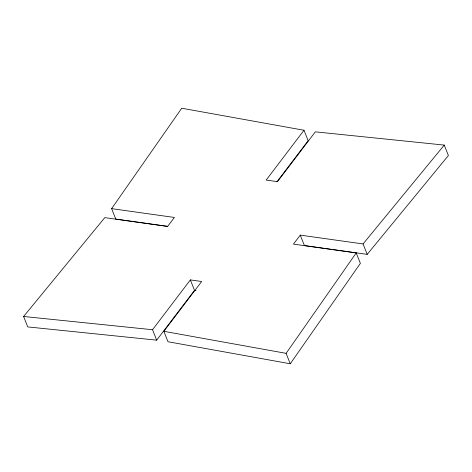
<?xml version="1.0" encoding="UTF-8"?>
<svg xmlns="http://www.w3.org/2000/svg" width="472" height="472" viewBox="0 0 472 472"><rect width="100%" height="100%" fill="white"/><g stroke="black" fill="none" stroke-linecap="round" stroke-linejoin="round"><path stroke-width="0.71" d="M167.613 226.348L115.77 219.073L111.616 208.642L181.738 108.224L303.998 130.254L308.145 140.685L276.993 181.708M190.358 279.908L194.505 290.339L156.68 340.159L27.754 326.913L23.6 316.482L152.527 329.727L190.358 279.908L201.68 281.501L163.855 331.314L168.002 341.746L290.262 363.776L286.109 353.345L356.23 252.927L293.437 244.112L300.257 235.127L363.056 243.941L444.246 145.087L448.4 155.518L367.204 254.373L304.411 245.558L300.257 235.127M290.262 363.776L360.384 263.358L356.23 252.927M303.998 130.254L266.167 180.068L277.495 181.661L315.32 131.841L444.246 145.087M23.6 316.482L104.796 217.627L167.589 226.442L174.416 217.456L111.616 208.642M194.505 290.339L195.921 290.54M163.855 331.314L286.109 353.345M363.056 243.941L367.204 254.373M152.527 329.727L156.68 340.159"/></g></svg>
